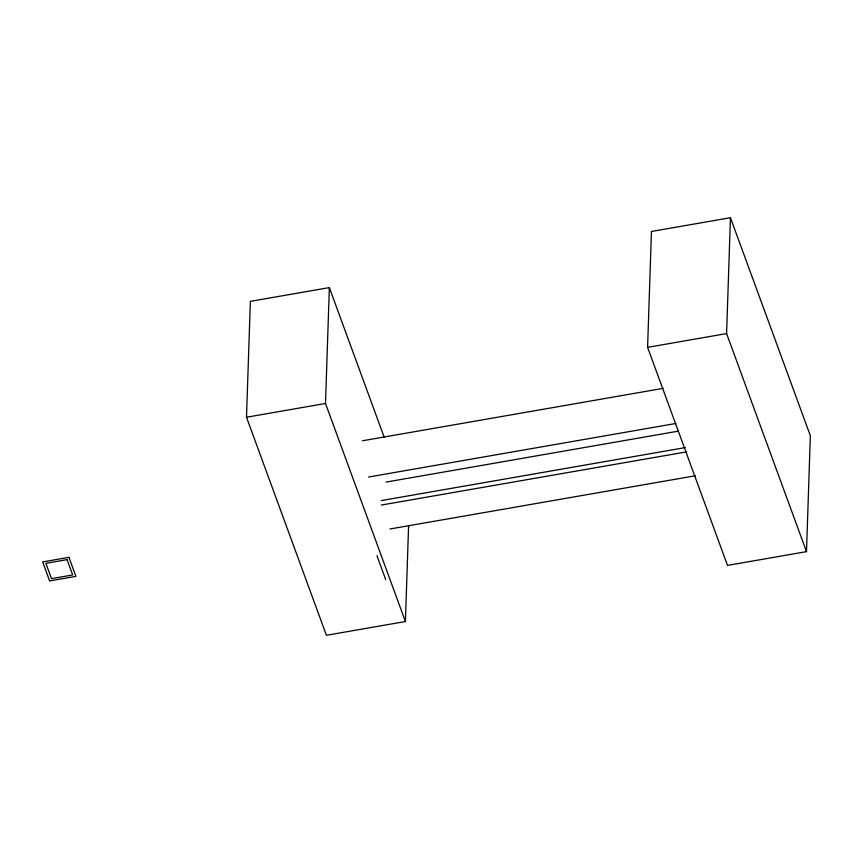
<?xml version="1.0" encoding="UTF-8"?>
<svg xmlns="http://www.w3.org/2000/svg" width="853" height="853" viewBox="0 0 853 853"><rect width="100%" height="100%" fill="white"/><g stroke="black" fill="none" stroke-linecap="round" stroke-linejoin="round"><path stroke-width="1.28" d="M408.598 525.629L405.41 621.528L326.411 635.293L246.506 417.245L250.356 301.365L329.354 287.6L384.149 437.12M405.41 621.528L325.505 403.48L329.354 287.6M647.598 347.352L651.447 231.472L730.445 217.707L810.35 435.755L806.501 551.635L727.513 565.4L647.598 347.352L726.596 333.587L730.445 217.707M246.506 417.245L325.505 403.48M362.482 440.766L663.314 388.339M368.571 477.03L675.939 423.461M386.068 482.084L678.327 431.149M381.366 500.562L685.417 447.569M381.216 505.072L686.58 451.866M389.97 528.988L695.344 475.771M726.596 333.587L806.501 551.635M376.93 555.708L385.695 579.624M68.944 557.34L42.65 561.924L49.613 580.925L75.906 576.351L68.944 557.34M67.078 559.621L45.87 563.321L51.489 578.643L72.686 574.954L67.078 559.621"/></g></svg>
